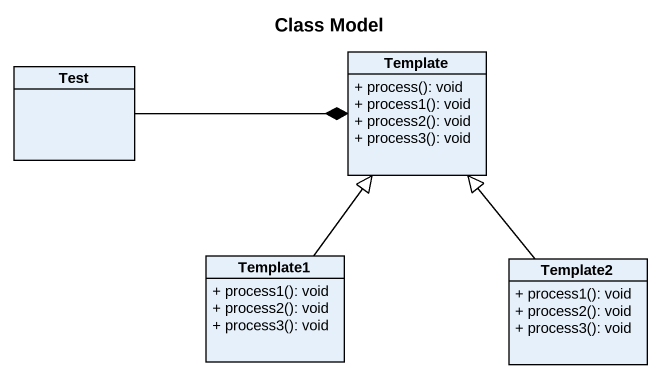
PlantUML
@startuml
title Class Model
hide circle
hide empty members
skinparam classAttributeIconSize 0
class Template {
  + process(): void
  + process1(): void
  + process2(): void
  + process3(): void
}
class Test
class Template1 {
  + process1(): void
  + process2(): void
  + process3(): void
}
class Template2 {
  + process1(): void
  + process2(): void
  + process3(): void
}
Test -right-* Template
Template1 -up-|> Template
Template2 -up-|> Template
@enduml
